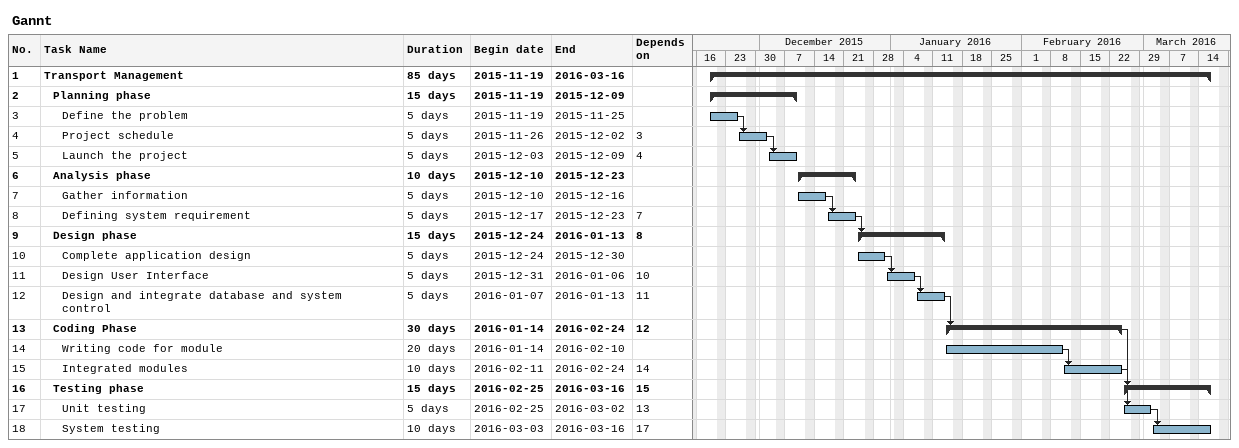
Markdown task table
Gannt

| ID | Level | Task | Duration | Start | Finish | Predecessors |
|---|---|---|---|---|---|---|
| 1 | 1 | **Transport Management** | 85d | 2015-11-19 | 2016-03-16 |  |
| 2 | 2 | **Planning phase** | 15d | 2015-11-19 | 2015-12-09 |  |
| 3 | 3 | Define the problem | 5d | 2015-11-19 | 2015-11-25 |  |
| 4 | 3 | Project schedule | 5d | 2015-11-26 | 2015-12-02 | 3 |
| 5 | 3 | Launch the project | 5d | 2015-12-03 | 2015-12-09 | 4 |
| 6 | 2 | **Analysis phase** | 10d | 2015-12-10 | 2015-12-23 |  |
| 7 | 3 | Gather information | 5d | 2015-12-10 | 2015-12-16 |  |
| 8 | 3 | Defining system requirement | 5d | 2015-12-17 | 2015-12-23 | 7 |
| 9 | 2 | **Design phase** | 15d | 2015-12-24 | 2016-01-13 | 8 |
| 10 | 3 | Complete application design | 5d | 2015-12-24 | 2015-12-30 |  |
| 11 | 3 | Design User Interface | 5d | 2015-12-31 | 2016-01-06 | 10 |
| 12 | 3 | Design and integrate database and system control | 5d | 2016-01-07 | 2016-01-13 | 11 |
| 13 | 2 | **Coding Phase** | 30d | 2016-01-14 | 2016-02-24 | 12 |
| 14 | 3 | Writing code for module | 20d | 2016-01-14 | 2016-02-10 |  |
| 15 | 3 | Integrated modules | 10d | 2016-02-11 | 2016-02-24 | 14 |
| 16 | 2 | **Testing phase** | 15d | 2016-02-25 | 2016-03-16 | 15 |
| 17 | 3 | Unit testing | 5d | 2016-02-25 | 2016-03-02 | 13 |
| 18 | 3 | System testing | 10d | 2016-03-03 | 2016-03-16 | 17 |
